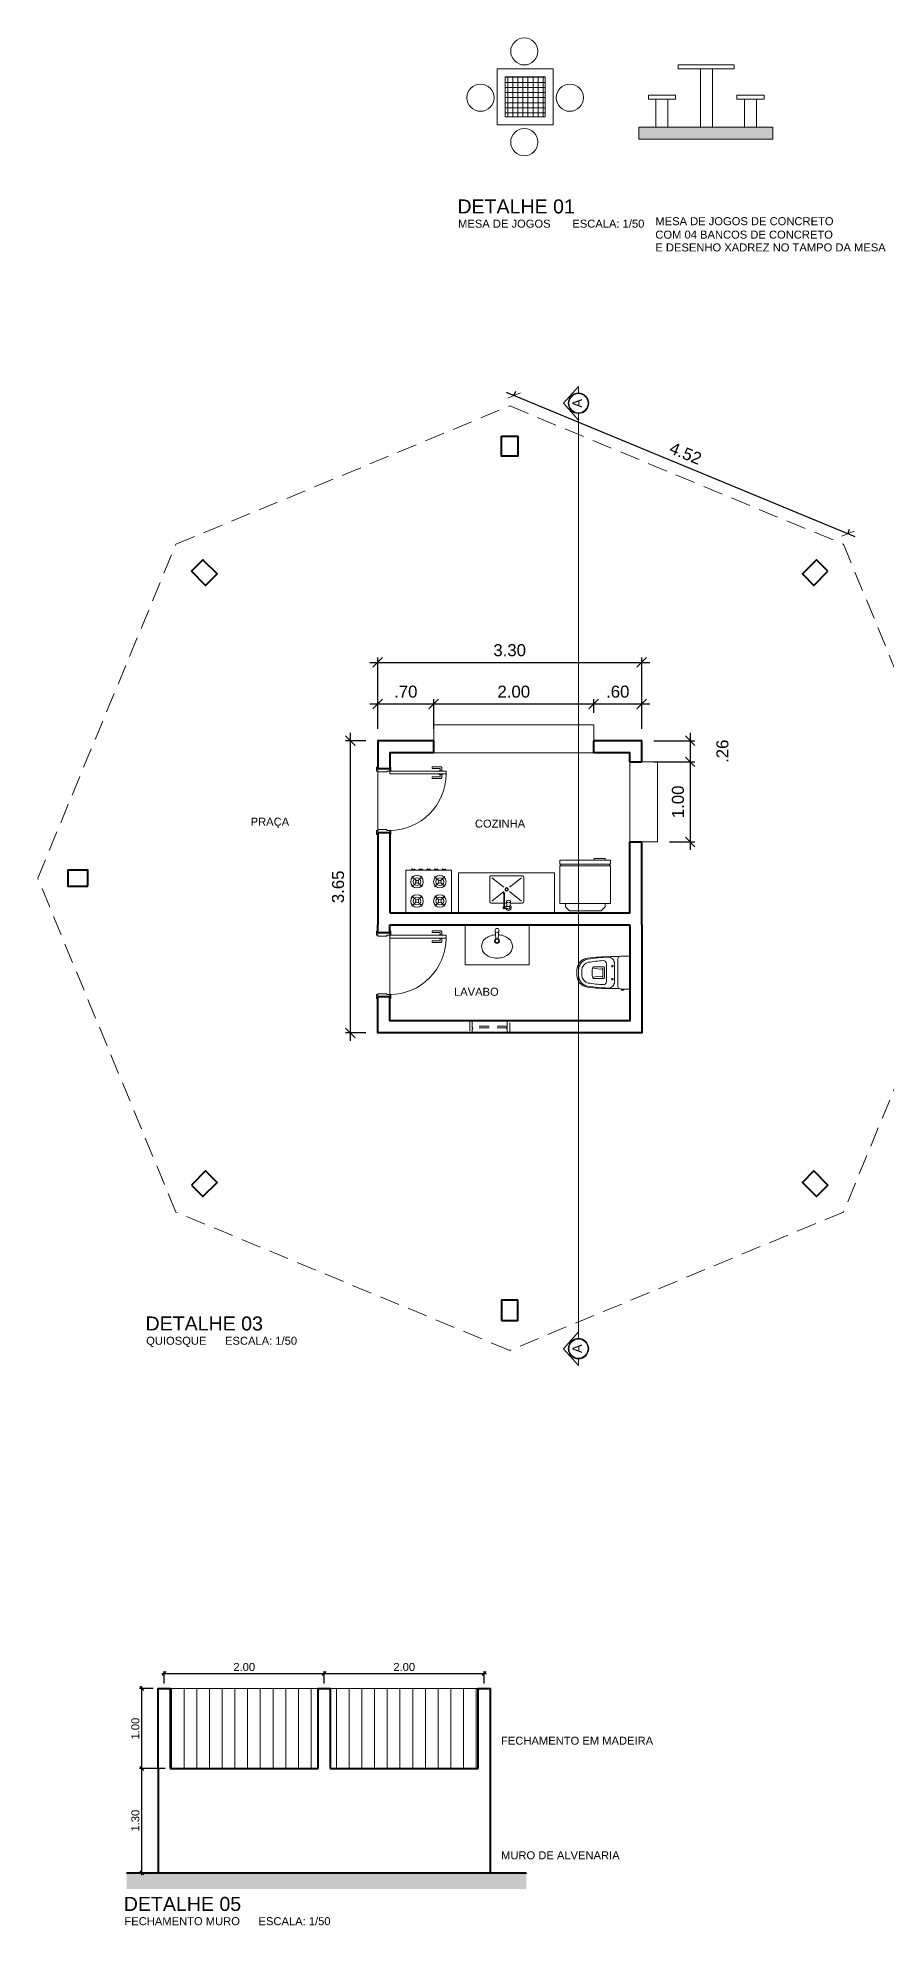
# Model space of a CAD drawing. Header units: metres. Extents: x 929 to 1666, y 1128 to 1372.
# Drawn here: x 1480.9 to 1491.5, y 1140.1 to 1163.69 of the extents above; entities that cross this region are included whole.
import ezdxf
from ezdxf.enums import TextEntityAlignment as Align

# ---------------------------------------------------------------- set-up
doc = ezdxf.new("R2010")
doc.units = ezdxf.units.M
for name, pattern in [('DASHDOTX2', [50.8, 25.4, -12.7, 0, -12.7]), ('DASHED2', [0.375, 0.25, -0.125]), ('HIDDEN2', [0.1875, 0.125, -0.0625])]:
    doc.linetypes.add(name, pattern=pattern)
doc.layers.get('0').update_dxf_attribs({"lineweight": 5})
for name, color, linetype, lineweight in [('KIRYA - COTAS', 7, 'Continuous', 5), ('KIRYA - MOBILIÁRIO', 7, 'Continuous', 9), ('KIRYA - PAREDE', 7, 'Continuous', 40), ('KIRYA - PAREDE VISTA', 7, 'Continuous', 15), ('KIRYA - PROJEÇÃO', 7, 'DASHED2', 5), ('KIRYA - SQUADRIA', 7, 'Continuous', 5), ('KIRYA - SÍMBOLO', 7, 'Continuous', 5), ('LAYOUT-WC_COZINHA', 7, 'Continuous', 5)]:
    doc.layers.add(name, color=color, linetype=linetype, lineweight=lineweight)
doc.layers.add('KIRYA - TEXTO', color=7, linetype='Continuous')
doc.styles.add('CENTURY GOTHIC', font='GOTHIC.TTF')
doc.styles.add('EA_140_1-50', font='swissl.ttf', dxfattribs={"height": 0.175})
doc.styles.add('EA_60_1-100', font='swissl.ttf', dxfattribs={"height": 0.15})
doc.styles.add('EA_80_1-50', font='swissl.ttf', dxfattribs={"height": 0.1})
doc.dimstyles.new('1-100', dxfattribs={"dimtxt": 0.15, "dimasz": 0.12, "dimexe": 0.06, "dimexo": 0.15, "dimgap": 0.075, "dimtad": 1, "dimzin": 4, "dimdsep": 46, "dimtxsty": 'EA_60_1-100', "dimblk1": 'OBLIQUE', "dimblk2": 'OBLIQUE', "dimsah": 1, "dimcen": 0.09, "dimdle": 0.1, "dimclrd": 144, "dimclre": 144, "dimclrt": 256, "dimadec": 0, "dimazin": 0, "dimtfac": 1, "dimtofl": 0, "dimtmove": 2, "dimatfit": 3, "dimldrblk": 'OBLIQUE', "dimfxl": 1, "dimtolj": 1, "dimtzin": 0, "dimarcsym": 0})
doc.dimstyles.new('1-50', dxfattribs={"dimtxt": 0.1, "dimasz": 0.05, "dimexe": 0.03, "dimexo": 0.0625, "dimgap": 0.03, "dimtad": 1, "dimzin": 4, "dimdsep": 46, "dimtxsty": 'EA_80_1-50', "dimblk": 'OBLIQUE', "dimcen": 0.1, "dimdle": 0.03, "dimclrd": 144, "dimclre": 144, "dimclrt": 256, "dimadec": 0, "dimazin": 0, "dimtfac": 4, "dimtix": 1, "dimtmove": 2, "dimatfit": 3, "dimldrblk": 'OBLIQUE', "dimfxl": 1, "dimtolj": 1, "dimtzin": 4, "dimarcsym": 0})

# ---------------------------------------------------------------- blocks, each defined once
blk = doc.blocks.new('A$C245F1D6E')
at = {"layer": 'LAYOUT-WC_COZINHA'}
for p, q in [((0, 0.5), (1.2, 0.5)), ((0.413, 0.352), (0.564, 0.235)), ((0.56, 0.426), (0.56, 0.417)), ((0.6, 0.377), (0.627, 0.377)), ((0.787, 0.352), (0.636, 0.235)), ((0.637, 0.435), (0.637, 0.421)), ((0.637, 0.257), (0.637, 0.263)), ((0.564, 0.179), (0.413, 0.063)), ((0.636, 0.179), (0.787, 0.063))]:
    blk.add_line(p, q, dxfattribs=at)
for points in [[(0, 0.5), (0, 0), (1.2, 0), (1.2, 0.5)], [(0.557, 0.413), (0.556, 0.406)], [(0.597, 0.413), (0.596, 0.416), (0.591, 0.419), (0.585, 0.421), (0.577, 0.422), (0.569, 0.421), (0.563, 0.419), (0.558, 0.416), (0.557, 0.413)], [(0.61, 0.445), (0.592, 0.445)], [(0.597, 0.413), (0.597, 0.406)], [(0.603, 0.425), (0.61, 0.425)], [(0.627, 0.435), (0.627, 0.421)], [(0.627, 0.257), (0.627, 0.263)]]:
    blk.add_lwpolyline(points, dxfattribs=at)
for points in [[(0.637, 0.377), (0.795, 0.377, -0.414214), (0.812, 0.36), (0.812, 0.054, -0.414214), (0.795, 0.037), (0.404, 0.037, -0.414214), (0.387, 0.054), (0.387, 0.36, -0.414214), (0.404, 0.377), (0.554, 0.377)], [(0.602, 0.357, 0.262174), (0.593, 0.371, 0.253008), (0.56, 0.371, 0.204403), (0.552, 0.36)]]:
    blk.add_lwpolyline(points, format="xyb", dxfattribs=at)
blk.add_lwpolyline([(0.556, 0.406), (0.552, 0.357, 0.282177), (0.561, 0.344, 0.22095), (0.593, 0.344, 0.282757), (0.602, 0.357), (0.597, 0.406, 0.169413), (0.61, 0.425), (0.621, 0.425, 0.130231), (0.627, 0.421), (0.627, 0.263, 2.561176), (0.637, 0.263), (0.637, 0.421, 1.220019), (0.622, 0.445), (0.61, 0.445, 1.377472)], format="xyb", close=True, dxfattribs=at)
for radius in [0.0226, 0.0138]:
    blk.add_circle((0.6, 0.207), radius, dxfattribs=at)
for centre, radius, start, end in [((0.577, 0.435), 0.0189, 34.2625, 207.2633), ((0.603, 0.415), 0.01, 90, 167.1715), ((0.632, 0.435), 0.0145, 132.8007, 220.1594), ((0.632, 0.435), 0.005, 0.0037, 179.9963), ((0.632, 0.257), 0.005, 179.9935, 0.0065)]:
    blk.add_arc(centre, radius, start, end, dxfattribs=at)
blk = doc.blocks.new('A$C249D7A9F')
at = {"layer": 'LAYOUT-WC_COZINHA'}
for p, q in [((0, 0.019), (0, 0.551)), ((0, 0.551), (0.573, 0.551)), ((0.573, 0.019), (0.573, 0.551)), ((0.134, 0.416), (0.084, 0.466)), ((0.134, 0.39), (0.084, 0.339)), ((0.211, 0.466), (0.16, 0.416)), ((0.211, 0.339), (0.16, 0.39)), ((0.419, 0.416), (0.368, 0.466)), ((0.419, 0.389), (0.368, 0.339)), ((0.496, 0.466), (0.445, 0.415)), ((0.496, 0.339), (0.445, 0.39)), ((0, 0.019), (0.573, 0.019)), ((0.068, 0.015), (0.068, 0.017)), ((0.068, 0.017), (0.121, 0.017)), ((0.068, 0.015), (0.121, 0.015)), ((0.085, 0.017), (0.085, 0.019)), ((0.134, 0.174), (0.086, 0.222)), ((0.135, 0.148), (0.086, 0.098)), ((0.105, 0.017), (0.105, 0.019)), ((0.121, 0.015), (0.121, 0.017)), ((0.213, 0.095), (0.16, 0.148)), ((0.213, 0.225), (0.161, 0.173)), ((0.165, 0.017), (0.218, 0.017)), ((0.165, 0.015), (0.165, 0.017)), ((0.165, 0.015), (0.218, 0.015)), ((0.181, 0.017), (0.181, 0.019)), ((0.201, 0.017), (0.201, 0.019)), ((0.218, 0.015), (0.218, 0.017)), ((0.261, 0.017), (0.314, 0.017)), ((0.261, 0.015), (0.261, 0.017)), ((0.261, 0.015), (0.314, 0.015)), ((0.278, 0.017), (0.278, 0.019)), ((0.298, 0.017), (0.298, 0.019)), ((0.314, 0.015), (0.314, 0.017)), ((0.357, 0.015), (0.357, 0.017)), ((0.357, 0.017), (0.41, 0.017)), ((0.357, 0.015), (0.41, 0.015)), ((0.419, 0.174), (0.368, 0.225)), ((0.419, 0.148), (0.368, 0.097)), ((0.374, 0.017), (0.374, 0.019)), ((0.394, 0.017), (0.394, 0.019)), ((0.41, 0.015), (0.41, 0.017)), ((0.496, 0.225), (0.445, 0.174)), ((0.496, 0.097), (0.445, 0.148)), ((0.452, 0.015), (0.452, 0.017)), ((0.452, 0.017), (0.504, 0.017)), ((0.452, 0.015), (0.504, 0.015)), ((0.468, 0.017), (0.468, 0.019)), ((0.488, 0.017), (0.488, 0.019)), ((0.504, 0.015), (0.504, 0.017))]:
    blk.add_line(p, q, dxfattribs=at)
for centre, radius in [((0.147, 0.403), 0.0783), ((0.432, 0.403), 0.0783), ((0.147, 0.162), 0.0783), ((0.147, 0.403), 0.0483), ((0.147, 0.403), 0.0183), ((0.432, 0.162), 0.0783), ((0.432, 0.403), 0.0483), ((0.432, 0.403), 0.0183), ((0.147, 0.162), 0.0483), ((0.147, 0.162), 0.0183), ((0.432, 0.162), 0.0483), ((0.432, 0.162), 0.0183)]:
    blk.add_circle(centre, radius, dxfattribs=at)
for centre, radius, start, end in [((0.095, 0.015), 0.0214, 179.7773, 222.1915), ((0.094, -0.009), 0.0182, 30.0718, 146.8642), ((0.095, 0.015), 0.0214, 314.7446, 0.2227), ((0.191, 0.015), 0.0214, 179.7773, 222.1915), ((0.191, -0.009), 0.0182, 30.0718, 146.8642), ((0.191, 0.015), 0.0214, 314.7446, 0.2227), ((0.288, 0.015), 0.0214, 179.7773, 222.1915), ((0.287, -0.009), 0.0182, 30.0718, 146.8642), ((0.288, 0.015), 0.0214, 314.7446, 0.2227), ((0.384, 0.015), 0.0214, 179.7773, 222.1915), ((0.383, -0.009), 0.0182, 30.0718, 146.8642), ((0.384, 0.015), 0.0214, 314.7446, 0.2227), ((0.478, 0.015), 0.0214, 179.7773, 222.1915), ((0.477, -0.009), 0.0182, 30.0718, 146.8642), ((0.478, 0.015), 0.0214, 314.7446, 0.2227)]:
    blk.add_arc(centre, radius, start, end, dxfattribs=at)
blk = doc.blocks.new('A$C7E1C57F4')
at = {"layer": 'LAYOUT-WC_COZINHA'}
for p, q in [((0.067, 0.562), (0, 0.562)), ((0, 0.562), (0, 0.09)), ((0.117, 0.652), (0.067, 0.602)), ((0.067, 0.602), (0.067, 0.562)), ((0.067, 0.562), (0.562, 0.562)), ((0.512, 0.652), (0.117, 0.652)), ((0.562, 0.602), (0.512, 0.652)), ((0.562, 0.562), (0.562, 0.602)), ((0.63, 0.562), (0.562, 0.562)), ((0.63, 0.09), (0.63, 0.562)), ((0, 0.09), (0.01, 0.09)), ((0.01, 0.07), (0, 0.07)), ((0, 0.07), (0, 0.022)), ((0, 0.022), (0.067, 0.022)), ((0.62, 0.09), (0.01, 0.09)), ((0.01, 0.09), (0.01, 0.07)), ((0.01, 0.07), (0.62, 0.07)), ((0.067, 0.022), (0.202, 0.022)), ((0.067, 0.022), (0.067, 0)), ((0.202, 0), (0.202, 0.022)), ((0.202, 0.022), (0.63, 0.022)), ((0.62, 0.07), (0.62, 0.09)), ((0.62, 0.09), (0.63, 0.09)), ((0.63, 0.07), (0.62, 0.07)), ((0.63, 0.022), (0.63, 0.07)), ((0.067, 0), (0.202, 0))]:
    blk.add_line(p, q, dxfattribs=at)
blk = doc.blocks.new('*U286')
for points in [[(0.03, 0.662), (0.024, 0.662), (0.024, 0.65), (-0.015, 0.65, 0.414214), (-0.025, 0.64), (-0.025, 0.533), (-0.005, 0.533), (-0.005, 0.625, -0.414214), (0, 0.63), (0.024, 0.63), (0.024, 0.619), (0.03, 0.619)], [(0.065, 0.662), (0.071, 0.662), (0.071, 0.65), (0.11, 0.65, -0.414214), (0.12, 0.64), (0.12, 0.533), (0.1, 0.533), (0.1, 0.625, 0.414214), (0.095, 0.63), (0.071, 0.63), (0.071, 0.619), (0.065, 0.619)]]:
    blk.add_lwpolyline(points, format="xyb")
for points in [[(0, 0), (0.065, 0), (0.065, 0.705), (0.03, 0.705), (0.03, 0.015)], [(0.024, 0.63), (0.024, 0.65)], [(0.071, 0.63), (0.071, 0.65)], [(0.03, 0), (-0.02, 0), (-0.02, 0.015), (0.03, 0.015), (0.03, -0.035), (0.04, -0.035), (0.04, -0.15), (-0.02, -0.15), (-0.02, -0.165), (0.03, -0.165), (0.03, -0.15)], [(0, -0.15), (0, 0)], [(0.82, 0), (0.77, 0), (0.82, 0), (0.82, 0.015), (0.77, 0.015), (0.77, -0.035), (0.76, -0.035), (0.76, -0.15), (0.82, -0.15), (0.82, -0.165), (0.77, -0.165), (0.77, -0.15)], [(0.8, -0.15), (0.8, 0)]]:
    blk.add_lwpolyline(points)
blk.add_arc((0.065, 0), 0.705, 360, 90)
blk = doc.blocks.new('A$C0A671FCF')
at = {"layer": 'LAYOUT-WC_COZINHA'}
for p, q in [((0.104, 0.419), (0.075, 0.419)), ((0.075, 0.41), (0.104, 0.41)), ((0.15, 0.37), (0.15, 0.04)), ((0.19, 0.319), (0.19, 0.213)), ((0.29, 0.316), (0.29, 0.213)), ((0.313, 0.141), (0.313, 0.269)), ((0.323, 0.276), (0.452, 0.276)), ((0.335, 0.252), (0.345, 0.261)), ((0.335, 0.252), (0.335, 0.213)), ((0.6, 0.213), (0.6, 0.238)), ((0.64, 0.213), (0.64, 0.238)), ((0.19, 0.198), (0.19, 0.213)), ((0.19, 0.091), (0.19, 0.198)), ((0.29, 0.198), (0.29, 0.213)), ((0.29, 0.094), (0.29, 0.198)), ((0.323, 0.134), (0.452, 0.134)), ((0.335, 0.198), (0.335, 0.213)), ((0.335, 0.158), (0.335, 0.198)), ((0.335, 0.158), (0.345, 0.149)), ((0.469, 0.198), (0.469, 0.213)), ((0.6, 0.198), (0.6, 0.213)), ((0.6, 0.198), (0.6, 0.172)), ((0.64, 0.198), (0.64, 0.213)), ((0.64, 0.198), (0.64, 0.172))]:
    blk.add_line(p, q, dxfattribs=at)
for points in [[(0.66, 0.198), (0.66, 0.172, -0.377152), (0.529, 0.024, -0.032054), (0.239, 0.005), (0.129, 0.005, -0.127017), (0.11, 0), (0.012, 0, -0.414214), (0, 0.012), (0, 0.398, -0.414214), (0.012, 0.41), (0.075, 0.41), (0.075, 0.419, -0.414214), (0.08, 0.424), (0.099, 0.424, -0.414214), (0.104, 0.419), (0.104, 0.41), (0.11, 0.41, -0.127017), (0.129, 0.405), (0.239, 0.405, -0.032054), (0.529, 0.386, -0.377152), (0.66, 0.238), (0.66, 0.213)], [(0.216, 0.296, -0.1249), (0.219, 0.296, -0.105797), (0.221, 0.293, -0.086669), (0.223, 0.29, -0.076734), (0.224, 0.286, -0.076734), (0.223, 0.282, -0.086669), (0.221, 0.279, -0.105797), (0.219, 0.277, -0.1249), (0.216, 0.276, -0.1249), (0.213, 0.277, -0.105797), (0.21, 0.279, -0.086669), (0.208, 0.282, -0.076734), (0.208, 0.286, -0.076734), (0.208, 0.29, -0.086669), (0.21, 0.293, -0.105797), (0.213, 0.296, -0.1249)], [(0.216, 0.114, 0.1249), (0.219, 0.114, 0.105797), (0.221, 0.117, 0.086669), (0.223, 0.12, 0.076734), (0.224, 0.124, 0.076734), (0.223, 0.128, 0.086669), (0.221, 0.131, 0.105797), (0.219, 0.133, 0.1249), (0.216, 0.134, 0.1249), (0.213, 0.133, 0.105797), (0.21, 0.131, 0.086669), (0.208, 0.128, 0.076734), (0.208, 0.124, 0.076734), (0.208, 0.12, 0.086669), (0.21, 0.117, 0.105797), (0.213, 0.114, 0.1249)]]:
    blk.add_lwpolyline(points, format="xyb", close=True, dxfattribs=at)
for centre, radius, start, end in [((0.11, 0.37), 0.04, 0, 61.045), ((0.27, 0.319), 0.08, 88.1443, 180), ((0.207, -1.617), 2.016, 80.9502, 88.1443), ((0.33, 0.316), 0.04, 86.3667, 180), ((0.323, 0.266), 0.01, 90, 164.1688), ((0.207, -1.617), 1.976, 80.9502, 86.3667), ((0.37, 0.562), 0.312, 264.8948, 285.623), ((0.452, 0.266), 0.01, 18.5221, 90), ((0.319, 0.221), 0.15, 356.6619, 18.5221), ((0.494, 0.232), 0.106, 2.3498, 78.0127), ((0.494, 0.232), 0.146, 2.3498, 78.0127), ((0.11, 0.04), 0.04, 298.955, 0), ((0.27, 0.091), 0.08, 180, 271.8557), ((0.207, 2.027), 2.016, 271.8557, 279.0498), ((0.33, 0.094), 0.04, 180, 273.6333), ((0.323, 0.144), 0.01, 195.8312, 270), ((0.207, 2.027), 1.976, 273.6333, 279.0498), ((0.37, -0.152), 0.312, 74.377, 95.1052), ((0.452, 0.144), 0.01, 270, 341.4779), ((0.319, 0.189), 0.15, 341.4779, 3.3381), ((0.494, 0.178), 0.106, 281.9873, 357.6502), ((0.494, 0.178), 0.146, 281.9873, 357.6502)]:
    blk.add_arc(centre, radius, start, end, dxfattribs=at)
blk = doc.blocks.new('A$C331B23C5')
at = {"layer": 'LAYOUT-WC_COZINHA'}
for p, q in [((0.5, 0.8), (0, 0.8)), ((0, 0), (0, 0.8)), ((0.5, 0), (0.5, 0.8)), ((0.216, 0.582), (0.269, 0.596)), ((0.269, 0.596), (0.322, 0.582)), ((0.069, 0.424), (0.173, 0.413)), ((0.174, 0.387), (0.072, 0.375)), ((0.173, 0.413), (0.174, 0.387)), ((0.5, 0), (0, 0)), ((0.269, 0.204), (0.216, 0.218)), ((0.322, 0.218), (0.269, 0.204))]:
    blk.add_line(p, q, dxfattribs=at)
for centre, radius in [((0.069, 0.4), 0.025), ((0.199, 0.4), 0.0217)]:
    blk.add_circle(centre, radius, dxfattribs=at)
for centre, radius, start, end in [((0.386, 0.4), 0.263, 162.8939, 176.1275), ((0.329, 0.418), 0.202, 143.388, 162.8939), ((0.292, 0.445), 0.157, 119.1394, 143.388), ((0.246, 0.445), 0.157, 36.612, 60.8606), ((0.193, 0.405), 0.223, 17.1061, 36.612), ((0.386, 0.4), 0.263, 184.1096, 197.1061), ((0.329, 0.382), 0.202, 197.1061, 216.612), ((0.292, 0.355), 0.157, 216.612, 240.8606), ((0.199, 0.4), 0.0307, 206.008, 155.2876), ((0.246, 0.355), 0.157, 299.1394, 323.388), ((0.21, 0.382), 0.202, 323.388, 342.8939), ((0.152, 0.4), 0.263, 342.8939, 360), ((0.216, 0.412), 0.199, 356.4126, 17.1061)]:
    blk.add_arc(centre, radius, start, end, dxfattribs=at)
blk = doc.blocks.new('_OBLIQUE')
at = {"color": 0, "linetype": 'ByBlock'}
blk.add_line((-0.5, -0.5), (0.5, 0.5), dxfattribs=at)
blk = doc.blocks.new('*D385')
at = {"layer": 'Defpoints', "color": 0, "transparency": 16777216}
for p in [(1482.198, 1142.061), (1482.552, 1142.061), (1482.402, 1140.761)]:
    blk.add_point(p, dxfattribs=at)
at = {"layer": 'KIRYA - COTAS', "color": 144, "lineweight": -2, "transparency": 16777216}
for p, q in [((1482.489, 1142.061), (1482.168, 1142.061)), ((1482.198, 1140.731), (1482.198, 1142.091)), ((1482.339, 1140.761), (1482.168, 1140.761))]:
    blk.add_line(p, q, dxfattribs=at)
at = {"layer": 'KIRYA - COTAS', "color": 144, "lineweight": -2, "transparency": 16777216, "xscale": 0.05, "yscale": 0.05, "zscale": 0.05}
for p, rotation in [((1482.198, 1142.061), 90), ((1482.198, 1140.761), 270)]:
    blk.add_blockref('_OBLIQUE', p, dxfattribs=dict(at, rotation=rotation))
at = {"layer": 'KIRYA - COTAS', "transparency": 16777216, "insert": (1482.116, 1141.411), "char_height": 0.1, "attachment_point": 5, "rotation": 90, "style": 'EA_80_1-50'}
blk.add_mtext('\\A1;1.30', dxfattribs=at)
blk = doc.blocks.new('*D386')
at = {"layer": 'Defpoints', "color": 0, "transparency": 16777216}
for p in [(1482.198, 1143.061), (1482.402, 1143.061), (1482.552, 1142.061)]:
    blk.add_point(p, dxfattribs=at)
at = {"layer": 'KIRYA - COTAS', "color": 144, "lineweight": -2, "transparency": 16777216}
for p, q in [((1482.339, 1143.061), (1482.168, 1143.061)), ((1482.198, 1142.031), (1482.198, 1143.091)), ((1482.489, 1142.061), (1482.168, 1142.061))]:
    blk.add_line(p, q, dxfattribs=at)
at = {"layer": 'KIRYA - COTAS', "color": 144, "lineweight": -2, "transparency": 16777216, "xscale": 0.05, "yscale": 0.05, "zscale": 0.05}
for p, rotation in [((1482.198, 1143.061), 90), ((1482.198, 1142.061), 270)]:
    blk.add_blockref('_OBLIQUE', p, dxfattribs=dict(at, rotation=rotation))
at = {"layer": 'KIRYA - COTAS', "transparency": 16777216, "insert": (1482.116, 1142.561), "char_height": 0.1, "attachment_point": 5, "rotation": 90, "style": 'EA_80_1-50'}
blk.add_mtext('\\A1;1.00', dxfattribs=at)
blk = doc.blocks.new('*D387')
at = {"layer": 'Defpoints', "color": 0, "transparency": 16777216}
for p in [(1482.477, 1143.061), (1484.477, 1143.249), (1484.477, 1143.061)]:
    blk.add_point(p, dxfattribs=at)
at = {"layer": 'KIRYA - COTAS', "color": 144, "lineweight": -2, "transparency": 16777216}
for p, q in [((1482.447, 1143.249), (1484.507, 1143.249)), ((1482.477, 1143.123), (1482.477, 1143.279)), ((1484.477, 1143.123), (1484.477, 1143.279))]:
    blk.add_line(p, q, dxfattribs=at)
at = {"layer": 'KIRYA - COTAS', "color": 144, "lineweight": -2, "transparency": 16777216, "xscale": 0.05, "yscale": 0.05, "zscale": 0.05, "rotation": 180}
blk.add_blockref('_OBLIQUE', (1482.477, 1143.249), dxfattribs=at)
at = {"layer": 'KIRYA - COTAS', "color": 144, "lineweight": -2, "transparency": 16777216, "xscale": 0.05, "yscale": 0.05, "zscale": 0.05}
blk.add_blockref('_OBLIQUE', (1484.477, 1143.249), dxfattribs=at)
at = {"layer": 'KIRYA - COTAS', "transparency": 16777216, "insert": (1483.477, 1143.33), "char_height": 0.1, "attachment_point": 5, "style": 'EA_80_1-50'}
blk.add_mtext('\\A1;2.00', dxfattribs=at)
blk = doc.blocks.new('*D388')
at = {"layer": 'Defpoints', "color": 0, "transparency": 16777216}
for p in [(1484.477, 1143.061), (1486.477, 1143.249), (1486.477, 1143.061)]:
    blk.add_point(p, dxfattribs=at)
at = {"layer": 'KIRYA - COTAS', "color": 144, "lineweight": -2, "transparency": 16777216}
for p, q in [((1484.447, 1143.249), (1486.507, 1143.249)), ((1484.477, 1143.123), (1484.477, 1143.279)), ((1486.477, 1143.123), (1486.477, 1143.279))]:
    blk.add_line(p, q, dxfattribs=at)
at = {"layer": 'KIRYA - COTAS', "color": 144, "lineweight": -2, "transparency": 16777216, "xscale": 0.05, "yscale": 0.05, "zscale": 0.05, "rotation": 180}
blk.add_blockref('_OBLIQUE', (1484.477, 1143.249), dxfattribs=at)
at = {"layer": 'KIRYA - COTAS', "color": 144, "lineweight": -2, "transparency": 16777216, "xscale": 0.05, "yscale": 0.05, "zscale": 0.05}
blk.add_blockref('_OBLIQUE', (1486.477, 1143.249), dxfattribs=at)
at = {"layer": 'KIRYA - COTAS', "transparency": 16777216, "insert": (1485.477, 1143.33), "char_height": 0.1, "attachment_point": 5, "style": 'EA_80_1-50'}
blk.add_mtext('\\A1;2.00', dxfattribs=at)
blk = doc.blocks.new('*D394')
at = {"layer": 'Defpoints', "color": 0, "transparency": 16777216}
for p in [(1486.85, 1159.218), (1486.795, 1159.086), (1490.967, 1157.358)]:
    blk.add_point(p, dxfattribs=at)
at = {"layer": 'KIRYA - COTAS', "color": 144, "lineweight": -2, "transparency": 16777216}
for p, q in [((1491.114, 1157.451), (1486.757, 1159.256)), ((1486.853, 1159.225), (1486.873, 1159.273)), ((1491.025, 1157.497), (1491.045, 1157.545))]:
    blk.add_line(p, q, dxfattribs=at)
at = {"layer": 'KIRYA - COTAS', "color": 144, "lineweight": -2, "transparency": 16777216, "xscale": 0.12, "yscale": 0.12, "zscale": 0.12}
for p, rotation in [((1486.85, 1159.218), 157.4999999999978), ((1491.022, 1157.49), 337.4999999999978)]:
    blk.add_blockref('_OBLIQUE', p, dxfattribs=dict(at, rotation=rotation))
at = {"layer": 'KIRYA - COTAS', "transparency": 16777216, "insert": (1488.994, 1158.494), "char_height": 0.15, "attachment_point": 5, "rotation": 337.5, "style": 'EA_60_1-100'}
blk.add_mtext('\\A1;4.52', dxfattribs=at)
blk = doc.blocks.new('*D395')
at = {"layer": 'Defpoints', "color": 0, "transparency": 16777216}
for p in [(1488.445, 1155.882), (1485.145, 1154.903), (1488.445, 1154.903)]:
    blk.add_point(p, dxfattribs=at)
at = {"layer": 'KIRYA - COTAS', "color": 144, "lineweight": -2, "transparency": 16777216}
for p, q in [((1485.045, 1155.882), (1488.545, 1155.882)), ((1485.145, 1155.053), (1485.145, 1155.942)), ((1488.445, 1155.053), (1488.445, 1155.942))]:
    blk.add_line(p, q, dxfattribs=at)
at = {"layer": 'KIRYA - COTAS', "color": 144, "lineweight": -2, "transparency": 16777216, "xscale": 0.12, "yscale": 0.12, "zscale": 0.12, "rotation": 180}
blk.add_blockref('_OBLIQUE', (1485.145, 1155.882), dxfattribs=at)
at = {"layer": 'KIRYA - COTAS', "color": 144, "lineweight": -2, "transparency": 16777216, "xscale": 0.12, "yscale": 0.12, "zscale": 0.12}
blk.add_blockref('_OBLIQUE', (1488.445, 1155.882), dxfattribs=at)
at = {"layer": 'KIRYA - COTAS', "transparency": 16777216, "insert": (1486.795, 1156.034), "char_height": 0.15, "attachment_point": 5, "style": 'EA_60_1-100'}
blk.add_mtext('\\A1;3.30', dxfattribs=at)
blk = doc.blocks.new('*D396')
at = {"layer": 'Defpoints', "color": 0, "transparency": 16777216}
for p in [(1485.145, 1154.903), (1484.803, 1151.253), (1485.145, 1151.253)]:
    blk.add_point(p, dxfattribs=at)
at = {"layer": 'KIRYA - COTAS', "color": 144, "lineweight": -2, "transparency": 16777216}
for p, q in [((1484.995, 1154.903), (1484.743, 1154.903)), ((1484.803, 1155.003), (1484.803, 1151.153)), ((1484.995, 1151.253), (1484.743, 1151.253))]:
    blk.add_line(p, q, dxfattribs=at)
at = {"layer": 'KIRYA - COTAS', "color": 144, "lineweight": -2, "transparency": 16777216, "xscale": 0.12, "yscale": 0.12, "zscale": 0.12}
for p, rotation in [((1484.803, 1154.903), 90), ((1484.803, 1151.253), 270)]:
    blk.add_blockref('_OBLIQUE', p, dxfattribs=dict(at, rotation=rotation))
at = {"layer": 'KIRYA - COTAS', "transparency": 16777216, "insert": (1484.65, 1153.078), "char_height": 0.15, "attachment_point": 5, "rotation": 90, "style": 'EA_60_1-100'}
blk.add_mtext('\\A1;3.65', dxfattribs=at)
blk = doc.blocks.new('*D405')
at = {"layer": 'Defpoints', "color": 0, "transparency": 16777216}
for p in [(1488.645, 1154.64), (1488.645, 1153.64), (1489.051, 1153.64)]:
    blk.add_point(p, dxfattribs=at)
at = {"layer": 'KIRYA - COTAS', "color": 144, "lineweight": -2, "transparency": 16777216}
for p, q in [((1488.795, 1154.64), (1489.111, 1154.64)), ((1489.051, 1154.74), (1489.051, 1153.54)), ((1488.795, 1153.64), (1489.111, 1153.64))]:
    blk.add_line(p, q, dxfattribs=at)
at = {"layer": 'KIRYA - COTAS', "color": 144, "lineweight": -2, "transparency": 16777216, "xscale": 0.12, "yscale": 0.12, "zscale": 0.12}
for p, rotation in [((1489.051, 1154.64), 90), ((1489.051, 1153.64), 270)]:
    blk.add_blockref('_OBLIQUE', p, dxfattribs=dict(at, rotation=rotation))
at = {"layer": 'KIRYA - COTAS', "transparency": 16777216, "insert": (1488.899, 1154.14), "char_height": 0.15, "attachment_point": 5, "rotation": 90, "style": 'EA_60_1-100'}
blk.add_mtext('\\A1;1.00', dxfattribs=at)
blk = doc.blocks.new('*D406')
at = {"layer": 'Defpoints', "color": 0, "transparency": 16777216}
for p in [(1488.445, 1154.903), (1488.445, 1154.64), (1489.051, 1154.64)]:
    blk.add_point(p, dxfattribs=at)
at = {"layer": 'KIRYA - COTAS', "color": 144, "lineweight": -2, "transparency": 16777216}
for p, q in [((1488.595, 1154.903), (1489.111, 1154.903)), ((1489.051, 1155.003), (1489.051, 1154.54)), ((1488.595, 1154.64), (1489.111, 1154.64))]:
    blk.add_line(p, q, dxfattribs=at)
at = {"layer": 'KIRYA - COTAS', "color": 144, "lineweight": -2, "transparency": 16777216, "xscale": 0.12, "yscale": 0.12, "zscale": 0.12}
for p, rotation in [((1489.051, 1154.903), 90), ((1489.051, 1154.64), 270)]:
    blk.add_blockref('_OBLIQUE', p, dxfattribs=dict(at, rotation=rotation))
at = {"layer": 'KIRYA - COTAS', "transparency": 16777216, "insert": (1489.455, 1154.772), "char_height": 0.15, "attachment_point": 5, "rotation": 90, "style": 'EA_60_1-100'}
blk.add_mtext('\\A1;.26', dxfattribs=at)
blk = doc.blocks.new('*D407')
at = {"layer": 'Defpoints', "color": 0, "transparency": 16777216}
for p in [(1485.846, 1155.364), (1485.145, 1154.903), (1485.846, 1154.903)]:
    blk.add_point(p, dxfattribs=at)
at = {"layer": 'KIRYA - COTAS', "color": 144, "lineweight": -2, "transparency": 16777216}
for p, q in [((1485.045, 1155.364), (1485.946, 1155.364)), ((1485.145, 1155.053), (1485.145, 1155.424)), ((1485.846, 1155.053), (1485.846, 1155.424))]:
    blk.add_line(p, q, dxfattribs=at)
at = {"layer": 'KIRYA - COTAS', "color": 144, "lineweight": -2, "transparency": 16777216, "xscale": 0.12, "yscale": 0.12, "zscale": 0.12, "rotation": 180}
blk.add_blockref('_OBLIQUE', (1485.145, 1155.364), dxfattribs=at)
at = {"layer": 'KIRYA - COTAS', "color": 144, "lineweight": -2, "transparency": 16777216, "xscale": 0.12, "yscale": 0.12, "zscale": 0.12}
blk.add_blockref('_OBLIQUE', (1485.846, 1155.364), dxfattribs=at)
at = {"layer": 'KIRYA - COTAS', "transparency": 16777216, "insert": (1485.496, 1155.516), "char_height": 0.15, "attachment_point": 5, "style": 'EA_60_1-100'}
blk.add_mtext('\\A1;.70', dxfattribs=at)
blk = doc.blocks.new('*D408')
at = {"layer": 'Defpoints', "color": 0, "transparency": 16777216}
for p in [(1487.846, 1155.364), (1487.846, 1155.103), (1485.846, 1154.903)]:
    blk.add_point(p, dxfattribs=at)
at = {"layer": 'KIRYA - COTAS', "color": 144, "lineweight": -2, "transparency": 16777216}
for p, q in [((1485.746, 1155.364), (1487.946, 1155.364)), ((1485.846, 1155.053), (1485.846, 1155.424)), ((1487.846, 1155.253), (1487.846, 1155.424))]:
    blk.add_line(p, q, dxfattribs=at)
at = {"layer": 'KIRYA - COTAS', "color": 144, "lineweight": -2, "transparency": 16777216, "xscale": 0.12, "yscale": 0.12, "zscale": 0.12, "rotation": 180}
blk.add_blockref('_OBLIQUE', (1485.846, 1155.364), dxfattribs=at)
at = {"layer": 'KIRYA - COTAS', "color": 144, "lineweight": -2, "transparency": 16777216, "xscale": 0.12, "yscale": 0.12, "zscale": 0.12}
blk.add_blockref('_OBLIQUE', (1487.846, 1155.364), dxfattribs=at)
at = {"layer": 'KIRYA - COTAS', "transparency": 16777216, "insert": (1486.846, 1155.516), "char_height": 0.15, "attachment_point": 5, "style": 'EA_60_1-100'}
blk.add_mtext('\\A1;2.00', dxfattribs=at)
blk = doc.blocks.new('*D409')
at = {"layer": 'Defpoints', "color": 0, "transparency": 16777216}
for p in [(1488.445, 1155.364), (1487.846, 1155.103), (1488.445, 1154.903)]:
    blk.add_point(p, dxfattribs=at)
at = {"layer": 'KIRYA - COTAS', "color": 144, "lineweight": -2, "transparency": 16777216}
for p, q in [((1487.746, 1155.364), (1488.545, 1155.364)), ((1487.846, 1155.253), (1487.846, 1155.424)), ((1488.445, 1155.053), (1488.445, 1155.424))]:
    blk.add_line(p, q, dxfattribs=at)
at = {"layer": 'KIRYA - COTAS', "color": 144, "lineweight": -2, "transparency": 16777216, "xscale": 0.12, "yscale": 0.12, "zscale": 0.12, "rotation": 180}
blk.add_blockref('_OBLIQUE', (1487.846, 1155.364), dxfattribs=at)
at = {"layer": 'KIRYA - COTAS', "color": 144, "lineweight": -2, "transparency": 16777216, "xscale": 0.12, "yscale": 0.12, "zscale": 0.12}
blk.add_blockref('_OBLIQUE', (1488.445, 1155.364), dxfattribs=at)
at = {"layer": 'KIRYA - COTAS', "transparency": 16777216, "insert": (1488.146, 1155.516), "char_height": 0.15, "attachment_point": 5, "style": 'EA_60_1-100'}
blk.add_mtext('\\A1;.60', dxfattribs=at)

msp = doc.modelspace()

# ---------------------------------------------------------------- hatches: boundary and pattern name
at = {"layer": 'KIRYA - MOBILIÁRIO', "true_color": 0x636466}
h = msp.add_hatch(dxfattribs=at)
h.set_pattern_fill('ANSI37', color=251, scale=0.02, angle=45)
h.set_pattern_definition([(90, (148.12639, 23.05036), (-0.0635, 0), []), (180, (148.12639, 23.05036), (0, -0.0635), [])])
h.paths.add_polyline_path([(1487.239, 1163.2), (1486.739, 1163.2), (1486.739, 1162.7), (1487.239, 1162.7)])
at = {"layer": 'KIRYA - PAREDE', "true_color": 0xc7c8ca}
h = msp.add_hatch(color=9, dxfattribs=at)
h.dxf.hatch_style = 1
h.paths.add_polyline_path([(1487.005, 1140.761), (1482.005, 1140.761), (1482.005, 1140.556), (1487.005, 1140.556)])
at = {"layer": 'KIRYA - PAREDE VISTA', "true_color": 0xc7c8ca}
h = msp.add_hatch(color=9, dxfattribs=at)
h.dxf.hatch_style = 1
h.paths.add_polyline_path([(1490.083, 1162.57), (1488.408, 1162.57), (1488.408, 1162.421), (1490.083, 1162.421)])
at = {"layer": 'KIRYA - SQUADRIA', "true_color": 0xcd6928}
h = msp.add_hatch(dxfattribs=at)
h.set_pattern_fill('ANSI31', color=32, scale=0.05, angle=45)
h.paths.add_polyline_path([(1484.402, 1143.061), (1482.552, 1143.061), (1482.552, 1142.061), (1484.402, 1142.061)])
h.paths.add_polyline_path([(1486.402, 1143.061), (1484.552, 1143.061), (1484.552, 1142.061), (1486.402, 1142.061)])

# ---------------------------------------------------------------- linework, layer by layer
at = {"layer": 'KIRYA - MOBILIÁRIO'}
for points in [[(1488.902, 1163.3), (1489.602, 1163.3), (1489.602, 1163.35), (1488.902, 1163.35), (1488.902, 1163.3)], [(1486.639, 1163.3), (1486.639, 1162.6), (1487.339, 1162.6), (1487.339, 1163.3), (1486.639, 1163.3)]]:
    msp.add_lwpolyline(points, dxfattribs=at)
msp.add_lwpolyline([(1486.739, 1163.2), (1486.739, 1162.7), (1487.239, 1162.7), (1487.239, 1163.2)], close=True, dxfattribs=at)
for centre in [(1486.978, 1163.517), (1486.43, 1162.938), (1487.548, 1162.938), (1486.978, 1162.382)]:
    msp.add_circle(centre, 0.17, dxfattribs=at)
at = {"layer": 'KIRYA - PAREDE'}
for points in [[(1486.694, 1158.71), (1486.896, 1158.71), (1486.896, 1158.461), (1486.694, 1158.461)], [(1482.818, 1157.021), (1482.96, 1157.164), (1483.137, 1156.987), (1482.994, 1156.845)], [(1490.773, 1157.021), (1490.63, 1157.164), (1490.454, 1156.987), (1490.596, 1156.845)], [(1481.521, 1153.085), (1481.521, 1153.287), (1481.271, 1153.287), (1481.271, 1153.085)], [(1482.818, 1149.351), (1482.96, 1149.209), (1483.137, 1149.385), (1482.994, 1149.528)], [(1490.773, 1149.351), (1490.63, 1149.209), (1490.454, 1149.385), (1490.596, 1149.528)], [(1486.694, 1147.662), (1486.896, 1147.662), (1486.896, 1147.912), (1486.694, 1147.912)]]:
    msp.add_lwpolyline(points, close=True, dxfattribs=at)
for points in [[(1485.846, 1154.903), (1485.145, 1154.903), (1485.145, 1154.553)], [(1485.846, 1154.753), (1485.846, 1154.903)], [(1488.445, 1154.64), (1488.445, 1154.903), (1487.846, 1154.903)], [(1487.846, 1154.753), (1487.846, 1154.903)], [(1485.846, 1154.753), (1485.295, 1154.753), (1485.295, 1154.553)], [(1488.295, 1154.64), (1488.295, 1154.753), (1487.846, 1154.753)], [(1488.295, 1154.64), (1488.445, 1154.64)], [(1485.295, 1154.553), (1485.145, 1154.553)], [(1485.145, 1153.753), (1485.145, 1152.603)], [(1485.295, 1153.753), (1485.145, 1153.753)], [(1485.295, 1153.753), (1485.295, 1152.753)], [(1485.295, 1152.753), (1488.295, 1152.753), (1488.295, 1153.64)], [(1488.295, 1153.64), (1488.445, 1153.64)], [(1488.445, 1152.603), (1488.445, 1153.64)], [(1488.445, 1152.603), (1488.445, 1151.253), (1485.145, 1151.253), (1485.145, 1151.703)], [(1485.145, 1152.503), (1485.145, 1152.603)], [(1485.295, 1152.503), (1485.145, 1152.503)], [(1485.295, 1152.603), (1488.295, 1152.603)], [(1488.295, 1152.603), (1488.295, 1151.403), (1485.295, 1151.403), (1485.295, 1151.703)], [(1485.295, 1152.503), (1485.295, 1152.603)], [(1485.295, 1151.703), (1485.145, 1151.703)], [(1482.402, 1142.061), (1482.402, 1143.061), (1482.552, 1143.061), (1482.552, 1142.061)], [(1484.402, 1142.061), (1484.402, 1143.061), (1484.552, 1143.061), (1484.552, 1142.061)], [(1486.402, 1142.061), (1486.402, 1143.061), (1486.552, 1143.061), (1486.552, 1142.061)], [(1482.402, 1142.061), (1482.402, 1140.761)], [(1482.552, 1142.061), (1484.402, 1142.061)], [(1484.552, 1142.061), (1486.402, 1142.061)], [(1486.552, 1142.061), (1486.552, 1140.761)], [(1482.005, 1140.761), (1487.005, 1140.761)]]:
    msp.add_lwpolyline(points, dxfattribs=at)
at = {"layer": 'KIRYA - PAREDE VISTA'}
for points in [[(1489.182, 1163.3), (1489.182, 1162.57), (1489.332, 1162.57), (1489.332, 1163.3)], [(1488.869, 1162.97), (1488.529, 1162.97), (1488.529, 1162.92), (1488.869, 1162.92), (1488.869, 1162.97)], [(1488.772, 1162.97), (1488.622, 1162.97)], [(1488.622, 1162.92), (1488.622, 1162.57), (1488.772, 1162.57)], [(1488.772, 1162.57), (1488.772, 1162.92)], [(1489.635, 1162.97), (1489.975, 1162.97), (1489.975, 1162.92), (1489.635, 1162.92), (1489.635, 1162.97)], [(1489.732, 1162.97), (1489.882, 1162.97)], [(1489.732, 1162.57), (1489.732, 1162.92)], [(1489.882, 1162.92), (1489.882, 1162.57), (1489.732, 1162.57)], [(1488.295, 1153.64), (1488.645, 1153.64), (1488.645, 1154.64), (1488.295, 1154.64), (1488.295, 1153.64)], [(1485.145, 1153.763), (1485.145, 1154.553)], [(1485.295, 1151.703), (1485.295, 1152.503)]]:
    msp.add_lwpolyline(points, dxfattribs=at)
at = {"layer": 'KIRYA - PAREDE VISTA', "color": 252, "true_color": 0x939598}
msp.add_lwpolyline([(1488.408, 1162.57), (1490.083, 1162.57), (1490.083, 1162.421), (1488.408, 1162.421), (1488.408, 1162.57)], dxfattribs=at)
at = {"layer": 'KIRYA - PAREDE VISTA'}
msp.add_lwpolyline([(1487.846, 1154.753), (1485.846, 1154.753), (1485.846, 1155.103), (1487.846, 1155.103)], close=True, dxfattribs=at)
at = {"layer": 'KIRYA - PAREDE VISTA', "color": 32, "true_color": 0xcd6928}
msp.add_lwpolyline([(1482.552, 1143.061), (1486.402, 1143.061)], dxfattribs=at)
at = {"layer": 'KIRYA - PROJEÇÃO'}
msp.add_lwpolyline([(1480.895, 1153.186), (1482.623, 1157.358), (1486.795, 1159.086), (1490.967, 1157.358), (1492.695, 1153.186), (1490.967, 1149.014), (1486.795, 1147.286), (1482.623, 1149.014), (1480.895, 1153.186)], dxfattribs=at)
at = {"layer": 'KIRYA - SQUADRIA', "linetype": 'HIDDEN2'}
for p, q in [((1486.295, 1151.403), (1486.325, 1151.403)), ((1486.295, 1151.403), (1486.295, 1151.253)), ((1486.325, 1151.315), (1486.325, 1151.403)), ((1486.325, 1151.403), (1486.765, 1151.403)), ((1486.335, 1151.315), (1486.325, 1151.315)), ((1486.762, 1151.338), (1486.328, 1151.338)), ((1486.328, 1151.318), (1486.328, 1151.338)), ((1486.762, 1151.318), (1486.328, 1151.318)), ((1486.335, 1151.305), (1486.335, 1151.315)), ((1486.755, 1151.305), (1486.755, 1151.315)), ((1486.755, 1151.315), (1486.765, 1151.315)), ((1486.762, 1151.338), (1486.762, 1151.318)), ((1486.765, 1151.315), (1486.765, 1151.403)), ((1486.795, 1151.403), (1486.765, 1151.403)), ((1486.795, 1151.253), (1486.795, 1151.403)), ((1486.325, 1151.253), (1486.295, 1151.253)), ((1486.325, 1151.305), (1486.335, 1151.305)), ((1486.325, 1151.253), (1486.325, 1151.305)), ((1486.325, 1151.253), (1486.765, 1151.253)), ((1486.765, 1151.305), (1486.755, 1151.305)), ((1486.765, 1151.253), (1486.765, 1151.305)), ((1486.765, 1151.253), (1486.795, 1151.253))]:
    msp.add_line(p, q, dxfattribs=at)
at = {"layer": 'KIRYA - SÍMBOLO'}
for p, q in [((1487.655, 1159.33), (1487.468, 1159.12)), ((1487.655, 1159.248), (1487.655, 1159.33)), ((1487.468, 1159.12), (1487.655, 1158.91)), ((1487.655, 1158.91), (1487.655, 1158.992)), ((1487.468, 1147.308), (1487.655, 1147.518)), ((1487.655, 1147.097), (1487.468, 1147.308)), ((1487.655, 1147.518), (1487.655, 1147.436)), ((1487.655, 1147.18), (1487.655, 1147.097))]:
    msp.add_line(p, q, dxfattribs=at)
at = {"layer": 'KIRYA - SÍMBOLO', "color": 11, "linetype": 'DASHDOTX2', "true_color": 0xf27172}
msp.add_line((1487.655, 1147.506), (1487.655, 1158.922), dxfattribs=at)
at = {"layer": 'KIRYA - SÍMBOLO'}
for centre, radius in [((1487.655, 1159.12), 0.128), ((1487.655, 1159.12), 0.12), ((1487.655, 1147.308), 0.128), ((1487.655, 1147.308), 0.12)]:
    msp.add_circle(centre, radius, dxfattribs=at)

# ---------------------------------------------------------------- block references
at = {"layer": 'KIRYA - SQUADRIA', "rotation": 270}
for p in [(1485.295, 1154.553), (1485.295, 1152.503)]:
    msp.add_blockref('*U286', p, dxfattribs=at)
at = {"layer": 'LAYOUT-WC_COZINHA', "color": 7}
for name, p, rotation in [('A$C249D7A9F', (1486.069, 1153.304), 180), ('A$C245F1D6E', (1487.357, 1153.253), 180), ('A$C7E1C57F4', (1488.054, 1153.432), 180), ('A$C331B23C5', (1486.237, 1152.603), 270), ('A$C0A671FCF', (1488.295, 1152.211), 180)]:
    msp.add_blockref(name, p, dxfattribs=dict(at, rotation=rotation))

# ---------------------------------------------------------------- texts
at = {"layer": 'KIRYA - SÍMBOLO', "style": 'CENTURY GOTHIC'}
for p in [(1487.639, 1159.12), (1487.639, 1147.308)]:
    msp.add_text('A', height=0.12, rotation=90, dxfattribs=at).set_placement(p, align=Align.MIDDLE_CENTER)
at = {"layer": 'KIRYA - TEXTO'}
for s, height, style, p in [('DETALHE 01', 0.175, 'EA_140_1-50', (1486.142, 1161.492)), ('MESA DE JOGOS       ESCALA: 1/50', 0.1, 'EA_80_1-50', (1486.15, 1161.314)), ('COM 04 BANCOS DE CONCRETO', 0.1, 'EA_80_1-50', (1488.616, 1161.177)), ('MESA DE JOGOS DE CONCRETO', 0.1, 'EA_80_1-50', (1488.616, 1161.345)), ('E DESENHO XADREZ NO TAMPO DA MESA', 0.1, 'EA_80_1-50', (1488.616, 1161.017)), ('PRAÇA', 0.1, 'EA_80_1-50', (1483.557, 1153.842)), ('COZINHA', 0.1, 'EA_80_1-50', (1486.36, 1153.818)), ('LAVABO', 0.1, 'EA_80_1-50', (1486.099, 1151.717)), ('DETALHE 03', 0.175, 'EA_140_1-50', (1482.243, 1147.535)), ('QUIOSQUE      ESCALA: 1/50', 0.1, 'EA_80_1-50', (1482.251, 1147.357)), ('FECHAMENTO EM MADEIRA', 0.1, 'EA_80_1-50', (1486.687, 1142.36)), ('MURO DE ALVENARIA', 0.1, 'EA_80_1-50', (1486.687, 1140.928)), ('DETALHE 05', 0.175, 'EA_140_1-50', (1481.971, 1140.283)), ('FECHAMENTO MURO      ESCALA: 1/50', 0.1, 'EA_80_1-50', (1481.979, 1140.105))]:
    msp.add_text(s, height=height, dxfattribs=dict(at, style=style)).set_placement(p)

# ---------------------------------------------------------------- dimensions: what is measured, and where the dimension line sits
at = {"layer": 'KIRYA - COTAS'}
for p1, p2, distance, picture, middle in [((1490.967, 1157.358), (1486.795, 1159.086), -0.142, '*D394', (1488.994, 1158.494)), ((1485.145, 1154.903), (1488.445, 1154.903), 0.979, '*D395', (1486.795, 1156.034)), ((1485.145, 1154.903), (1485.145, 1151.253), -0.343, '*D396', (1484.65, 1153.078))]:
    dim = msp.add_aligned_dim(p1=p1, p2=p2, distance=distance, dimstyle='1-100', override={"dimfxl": 1.25}, dxfattribs=at)
    dim.commit()
    dim.dimension.update_dxf_attribs({"geometry": picture, "text_midpoint": middle})
for base, p1, p2, picture, middle in [((1485.846, 1155.364), (1485.145, 1154.903), (1485.846, 1154.903), '*D407', (1485.496, 1155.516)), ((1487.846, 1155.364), (1485.846, 1154.903), (1487.846, 1155.103), '*D408', (1486.846, 1155.516)), ((1488.445, 1155.364), (1487.846, 1155.103), (1488.445, 1154.903), '*D409', (1488.146, 1155.516))]:
    dim = msp.add_linear_dim(base=base, p1=p1, p2=p2, dimstyle='1-100', override={"dimfxl": 1.25}, dxfattribs=at)
    dim.commit()
    dim.dimension.update_dxf_attribs({"geometry": picture, "text_midpoint": middle})
for base, p1, p2, picture, middle in [((1489.051, 1154.64), (1488.445, 1154.903), (1488.445, 1154.64), '*D406', (1489.455, 1154.772)), ((1489.051, 1153.64), (1488.645, 1154.64), (1488.645, 1153.64), '*D405', (1488.899, 1154.14))]:
    dim = msp.add_linear_dim(base=base, p1=p1, p2=p2, angle=90, dimstyle='1-100', override={"dimfxl": 1.25}, dxfattribs=at)
    dim.commit()
    dim.dimension.update_dxf_attribs({"geometry": picture, "text_midpoint": middle})
for base, p1, p2, picture, middle in [((1484.477, 1143.249), (1482.477, 1143.061), (1484.477, 1143.061), '*D387', (1483.477, 1143.33)), ((1486.477, 1143.249), (1484.477, 1143.061), (1486.477, 1143.061), '*D388', (1485.477, 1143.33))]:
    dim = msp.add_linear_dim(base=base, p1=p1, p2=p2, dimstyle='1-50', dxfattribs=at)
    dim.commit()
    dim.dimension.update_dxf_attribs({"geometry": picture, "text_midpoint": middle})
for base, p1, p2, picture, middle in [((1482.198, 1143.061), (1482.552, 1142.061), (1482.402, 1143.061), '*D386', (1482.116, 1142.561)), ((1482.198, 1142.061), (1482.402, 1140.761), (1482.552, 1142.061), '*D385', (1482.116, 1141.411))]:
    dim = msp.add_linear_dim(base=base, p1=p1, p2=p2, angle=90, dimstyle='1-50', dxfattribs=at)
    dim.commit()
    dim.dimension.update_dxf_attribs({"geometry": picture, "text_midpoint": middle})

doc.saveas('drawing.dxf')
